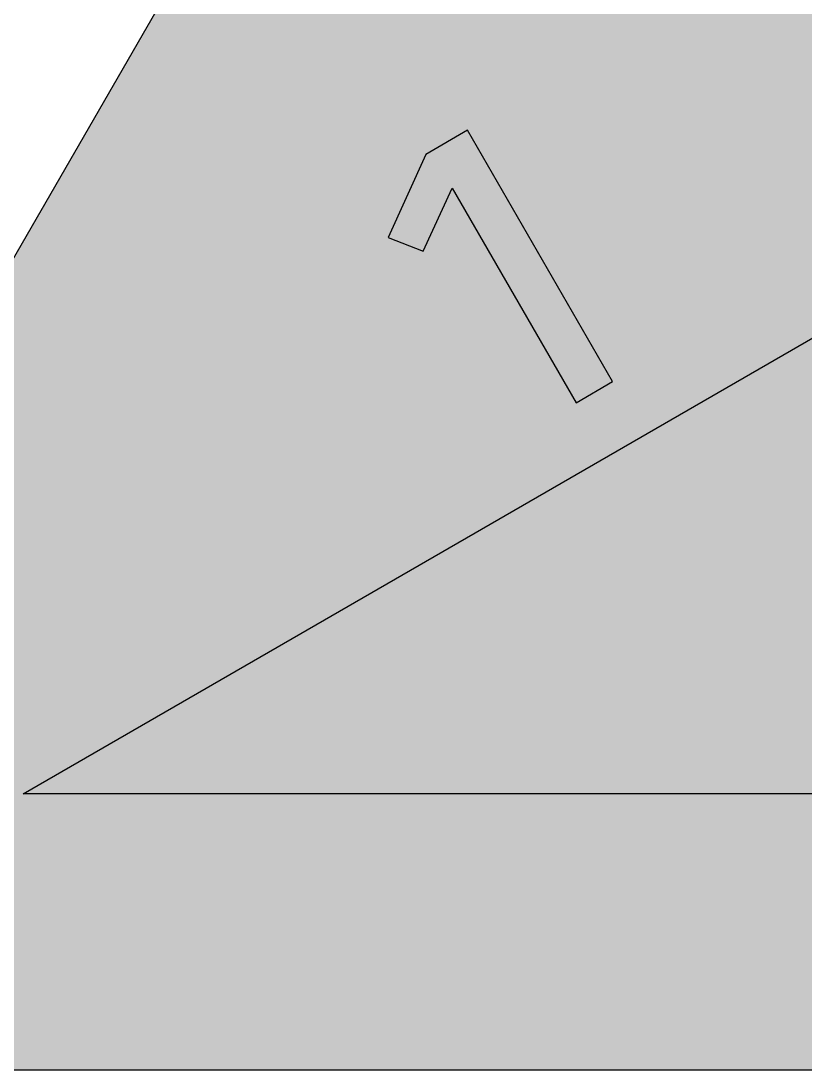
# Model space of a CAD drawing. Header units: millimetres. Extents: x 0 to 297, y 0 to 261.
# Drawn here: x 50.5 to 150.7, y 0.1 to 134 of the extents above; entities that cross this region are included whole.
import ezdxf

# ---------------------------------------------------------------- set-up
doc = ezdxf.new("R2010")
doc.units = ezdxf.units.MM

msp = doc.modelspace()

# ---------------------------------------------------------------- hatches: boundary and pattern name
for color, points in [(254, [(14.1633, 0.0526), (13.9878, 0.0533), (13.8125, 0.0559), (13.6373, 0.061), (13.462, 0.0686), (13.2893, 0.0787), (13.114, 0.0914), (12.9413, 0.1041), (12.7686, 0.1194), (12.5959, 0.1397), (12.4231, 0.16), (12.2504, 0.1803), (12.0777, 0.2057), (11.9075, 0.2337), (11.7373, 0.2616), (11.5672, 0.2921), (11.397, 0.3251), (11.2268, 0.3607), (11.0592, 0.3962), (10.8915, 0.4369), (10.7239, 0.4775), (10.5562, 0.5207), (10.3886, 0.5664), (10.2235, 0.6121), (10.0584, 0.6604), (9.8933, 0.7137), (9.7307, 0.7645), (9.5682, 0.8204), (9.4056, 0.8788), (9.2431, 0.9373), (9.083, 0.9982), (8.923, 1.0617), (8.763, 1.1252), (8.6055, 1.1938), (8.4455, 1.2624), (8.2906, 1.331), (8.1331, 1.4046), (7.9781, 1.4783), (7.8232, 1.5545), (7.6708, 1.6332), (7.5184, 1.7145), (7.366, 1.7958), (7.2161, 1.8796), (7.0663, 1.966), (6.919, 2.0549), (6.7716, 2.1438), (6.6243, 2.2352), (6.4795, 2.3266), (6.3348, 2.4232), (6.19, 2.5197), (6.0477, 2.6187), (5.908, 2.7178), (5.7683, 2.8219), (5.6286, 2.9261), (5.4915, 3.0302), (5.3543, 3.1394), (5.2197, 3.2487), (5.0851, 3.3579), (4.953, 3.4722), (4.8209, 3.5865), (4.6914, 3.7033), (4.5644, 3.8202), (4.4348, 3.9395), (4.3104, 4.0615), (4.1859, 4.1859), (4.0615, 4.3104), (3.9395, 4.4374), (3.8202, 4.5644), (3.7033, 4.6914), (3.5865, 4.8235), (3.4722, 4.953), (3.3579, 5.0876), (3.2487, 5.2197), (3.1369, 5.3543), (3.0302, 5.4915), (2.9235, 5.6286), (2.8194, 5.7683), (2.7178, 5.908), (2.6187, 6.0503), (2.5197, 6.19), (2.4232, 6.3348), (2.3266, 6.4795), (2.2352, 6.6243), (2.1438, 6.7716), (2.0523, 6.919), (1.966, 7.0663), (1.8796, 7.2161), (1.7958, 7.366), (1.7145, 7.5184), (1.6332, 7.6708), (1.5545, 7.8232), (1.4783, 7.9781), (1.4046, 8.1331), (1.331, 8.2906), (1.2598, 8.4455), (1.1913, 8.6055), (1.1252, 8.763), (1.0592, 8.923), (0.9982, 9.083), (0.9373, 9.2431), (0.8763, 9.4056), (0.8204, 9.5682), (0.7645, 9.7307), (0.7112, 9.8933), (0.6604, 10.0584), (0.6121, 10.2235), (0.5639, 10.3911), (0.5207, 10.5562), (0.4775, 10.7239), (0.4343, 10.8915), (0.3962, 11.0592), (0.3607, 11.2268), (0.3251, 11.397), (0.2921, 11.5672), (0.2616, 11.7373), (0.2311, 11.9075), (0.2057, 12.0802), (0.1803, 12.2504), (0.1575, 12.4231), (0.1372, 12.5959), (0.1194, 12.7686), (0.1041, 12.9413), (0.0889, 13.114), (0.0787, 13.2893), (0.0686, 13.462), (0.061, 13.6373), (0.0559, 13.8125), (0.0508, 13.9878), (0.0508, 14.163), (0.0508, 14.2773), (0.0533, 14.3942), (0.0559, 14.511), (0.0584, 14.6253), (0.0635, 14.7422), (0.0686, 14.859), (0.0737, 14.9733), (0.0813, 15.0901), (0.0889, 15.2044), (0.0991, 15.3187), (0.1092, 15.4356), (0.1194, 15.5499), (0.1321, 15.6642), (0.1448, 15.7785), (0.1575, 15.8953), (0.1727, 16.0096), (0.188, 16.1239), (0.2032, 16.2382), (0.221, 16.35), (0.2413, 16.4643), (0.2591, 16.5786), (0.2794, 16.6929), (0.2997, 16.8046), (0.3226, 16.9189), (0.3454, 17.0307), (0.3708, 17.145), (0.3937, 17.2568), (0.4191, 17.3685), (0.447, 17.4803), (0.475, 17.592), (0.5029, 17.7038), (0.5334, 17.8156), (0.5613, 17.9273), (0.5944, 18.0365), (0.6248, 18.1483), (0.6579, 18.2575), (0.6934, 18.3693), (0.7264, 18.4785), (0.762, 18.5877), (0.8001, 18.6969), (0.8382, 18.8062), (0.8763, 18.9128), (0.9144, 19.0221), (0.955, 19.1313), (0.9957, 19.238), (1.0389, 19.3446), (1.0795, 19.4539), (1.1252, 19.5605), (1.1684, 19.6647), (1.2141, 19.7714), (1.2598, 19.878), (1.3081, 19.9822), (1.3564, 20.0889), (1.4046, 20.193), (1.4554, 20.2971), (1.5062, 20.4013), (1.557, 20.5054), (1.6104, 20.607), (1.6637, 20.7112), (1.717, 20.8128), (1.7729, 20.9144), (1.8263, 21.016), (1.8847, 21.1176), (1.9406, 21.2192), (136.2523, 253.8501), (136.3091, 253.9492), (136.3675, 254.0483), (136.4285, 254.1473), (136.4894, 254.2464), (136.5504, 254.3454), (136.6139, 254.442), (136.6774, 254.5385), (136.7409, 254.635), (136.8044, 254.7315), (136.8704, 254.8255), (136.9365, 254.922), (137.0025, 255.016), (137.0711, 255.11), (137.1397, 255.2014), (137.2083, 255.2954), (137.2794, 255.3868), (137.3505, 255.4783), (137.4216, 255.5672), (137.4927, 255.6586), (137.5664, 255.7475), (137.6401, 255.8364), (137.7137, 255.9253), (137.7874, 256.0117), (137.8636, 256.098), (137.9398, 256.1844), (138.016, 256.2708), (138.0947, 256.3546), (138.1735, 256.4409), (138.2522, 256.5222), (138.3309, 256.606), (138.4122, 256.6899), (138.4935, 256.7711), (138.5748, 256.8524), (138.6586, 256.9312), (138.7399, 257.0124), (138.8237, 257.0912), (138.9075, 257.1699), (138.9939, 257.2461), (139.0802, 257.3249), (139.1641, 257.4011), (139.253, 257.4747), (139.3393, 257.5509), (139.4282, 257.6246), (139.5171, 257.6982), (139.606, 257.7719), (139.6949, 257.843), (139.7864, 257.9141), (139.8778, 257.9853), (139.9692, 258.0564), (140.0607, 258.125), (140.1547, 258.1935), (140.2486, 258.2596), (140.3426, 258.3282), (140.4366, 258.3942), (140.5331, 258.4602), (140.6296, 258.5237), (140.7262, 258.5872), (140.8227, 258.6507), (140.9192, 258.7142), (141.0183, 258.7752), (141.1173, 258.8362), (141.2164, 258.8946), (141.3154, 258.9555), (141.4145, 259.014), (141.5161, 259.0698), (141.6177, 259.1283), (141.7193, 259.1841), (141.8209, 259.2375), (141.9225, 259.2934), (142.0266, 259.3467), (142.1308, 259.3975), (142.2324, 259.4508), (142.3365, 259.5016), (142.4407, 259.5499), (142.5473, 259.6007), (142.6515, 259.6464), (142.7556, 259.6947), (142.8623, 259.7404), (142.969, 259.7861), (143.0757, 259.8318), (143.1823, 259.875), (143.289, 259.9182), (143.3957, 259.9588), (143.5049, 259.9995), (143.6116, 260.0401), (143.7208, 260.0808), (143.83, 260.1189), (143.9393, 260.1544), (144.0485, 260.1925), (144.1577, 260.2281), (144.2669, 260.2636), (144.3761, 260.2967), (144.4879, 260.3297), (144.5971, 260.3627), (144.7089, 260.3932), (144.8206, 260.4237), (144.9299, 260.4516), (145.0416, 260.4821), (145.1534, 260.5075), (145.2651, 260.5354), (145.3794, 260.5608), (145.4912, 260.5862), (145.603, 260.6091), (145.7173, 260.6319), (145.829, 260.6548), (145.9433, 260.6751), (146.0551, 260.6954), (146.1694, 260.7158), (146.2837, 260.7335), (146.398, 260.7513), (146.5123, 260.7666), (146.6266, 260.7818), (146.7409, 260.797), (146.8552, 260.8123), (146.9695, 260.825), (147.0838, 260.8351), (147.2006, 260.8478), (147.3149, 260.858), (147.4292, 260.8656), (147.5461, 260.8732), (147.6604, 260.8809), (147.7772, 260.8859), (147.8915, 260.8936), (148.0083, 260.8961), (148.1226, 260.9012), (148.2395, 260.9037), (148.3563, 260.9037), (148.4706, 260.9037), (148.5875, 260.9037), (148.7043, 260.9037), (148.8186, 260.9012), (148.9354, 260.8961), (149.0523, 260.8936), (149.1666, 260.8859), (149.2834, 260.8809), (149.3977, 260.8732), (149.512, 260.8656), (149.6289, 260.858), (149.7432, 260.8478), (149.8575, 260.8351), (149.9743, 260.825), (150.0886, 260.8123), (150.2029, 260.797), (150.3172, 260.7818), (150.4315, 260.7666), (150.5458, 260.7513), (150.6601, 260.7335), (150.7744, 260.7158), (150.8862, 260.6954), (151.0005, 260.6751), (151.1148, 260.6548), (151.2265, 260.6319), (151.3408, 260.6091), (151.4526, 260.5862), (151.5643, 260.5608), (151.6761, 260.5354), (151.7879, 260.5075), (151.8996, 260.4821), (152.0114, 260.4516), (152.1231, 260.4237), (152.2349, 260.3932), (152.3467, 260.3627), (152.4559, 260.3297), (152.5676, 260.2967), (152.6769, 260.2636), (152.7861, 260.2281), (152.8953, 260.1925), (153.0045, 260.1544), (153.1137, 260.1189), (153.223, 260.0808), (153.3296, 260.0401), (153.4389, 259.9995), (153.5455, 259.9588), (153.6548, 259.9182), (153.7614, 259.875), (153.8681, 259.8318), (153.9748, 259.7861), (154.0789, 259.7404), (154.1856, 259.6947), (154.2923, 259.6464), (154.3964, 259.6007), (154.5006, 259.5499), (154.6047, 259.5016), (154.7089, 259.4508), (154.813, 259.3975), (154.9171, 259.3467), (155.0187, 259.2934), (155.1203, 259.2375), (155.2245, 259.1841), (155.3261, 259.1283), (155.4251, 259.0698), (155.5267, 259.014), (155.6283, 258.9555), (155.7274, 258.8946), (155.8265, 258.8362), (155.9255, 258.7752), (156.022, 258.7142), (156.1211, 258.6507), (156.2176, 258.5872), (156.3141, 258.5237), (156.4107, 258.4602), (156.5046, 258.3942), (156.6012, 258.3282), (156.6951, 258.2596), (156.7866, 258.1935), (156.8806, 258.125), (156.972, 258.0564), (157.066, 257.9853), (157.1574, 257.9141), (157.2463, 257.843), (157.3378, 257.7719), (157.4267, 257.6982), (157.5156, 257.6246), (157.6019, 257.5509), (157.6908, 257.4747), (157.7772, 257.4011), (157.8635, 257.3249), (157.9499, 257.2461), (158.0337, 257.1699), (158.1201, 257.0912), (158.2039, 257.0124), (158.2852, 256.9312), (158.369, 256.8524), (158.4503, 256.7711), (158.5316, 256.6899), (158.6103, 256.606), (158.6916, 256.5222), (158.7703, 256.4409), (158.8491, 256.3546), (158.9253, 256.2708), (159.004, 256.1844), (159.0802, 256.098), (159.1539, 256.0117), (159.2301, 255.9253), (159.3037, 255.8364), (159.3774, 255.7475), (159.451, 255.6586), (159.5222, 255.5672), (159.5933, 255.4783), (159.6644, 255.3868), (159.7355, 255.2954), (159.8041, 255.2014), (159.8727, 255.11), (159.9387, 255.016), (160.0073, 254.922), (160.0733, 254.8255), (160.1368, 254.7315), (160.2029, 254.635), (160.2664, 254.5385), (160.3299, 254.442), (160.3908, 254.3454), (160.4543, 254.2464), (160.5153, 254.1473), (160.5737, 254.0483), (160.6347, 253.9492), (160.6906, 253.8476), (295.0023, 21.2192), (295.0591, 21.1176), (295.115, 21.016), (295.1709, 20.9144), (295.2267, 20.8128), (295.2801, 20.7112), (295.3334, 20.607), (295.3868, 20.5054), (295.4376, 20.4013), (295.4884, 20.2971), (295.5392, 20.193), (295.5874, 20.0889), (295.6357, 19.9822), (295.6814, 19.878), (295.7297, 19.7714), (295.7754, 19.6647), (295.8186, 19.5605), (295.8617, 19.4539), (295.9049, 19.3446), (295.9481, 19.238), (295.9887, 19.1313), (296.0294, 19.0221), (296.0675, 18.9128), (296.1056, 18.8062), (296.1437, 18.6969), (296.1792, 18.5877), (296.2148, 18.4785), (296.2504, 18.3693), (296.2834, 18.2575), (296.3164, 18.1483), (296.3494, 18.0365), (296.3799, 17.9273), (296.4104, 17.8156), (296.4409, 17.7038), (296.4688, 17.592), (296.4967, 17.4803), (296.5221, 17.3685), (296.5475, 17.2568), (296.5729, 17.145), (296.5958, 17.0307), (296.6212, 16.9189), (296.6415, 16.8046), (296.6644, 16.6929), (296.6822, 16.5786), (296.7025, 16.4643), (296.7203, 16.35), (296.738, 16.2382), (296.7558, 16.1239), (296.7711, 16.0096), (296.7838, 15.8953), (296.799, 15.7785), (296.8117, 15.6642), (296.8244, 15.5499), (296.8346, 15.4356), (296.8447, 15.3187), (296.8523, 15.2044), (296.86, 15.0901), (296.8676, 14.9733), (296.8752, 14.859), (296.8803, 14.7422), (296.8828, 14.6253), (296.8879, 14.511), (296.8904, 14.3942), (296.8904, 14.2773), (296.8904, 14.163), (296.8904, 13.9878), (296.8879, 13.8125), (296.8828, 13.6373), (296.8752, 13.462), (296.865, 13.2893), (296.8523, 13.114), (296.8396, 12.9413), (296.8219, 12.7686), (296.8041, 12.5959), (296.7838, 12.4231), (296.7609, 12.2504), (296.738, 12.0802), (296.7101, 11.9075), (296.6822, 11.7373), (296.6517, 11.5672), (296.6187, 11.397), (296.5831, 11.2268), (296.545, 11.0592), (296.5069, 10.8915), (296.4663, 10.7239), (296.4231, 10.5562), (296.3774, 10.3911), (296.3316, 10.2235), (296.2808, 10.0584), (296.23, 9.8933), (296.1767, 9.7307), (296.1234, 9.5682), (296.0649, 9.4056), (296.0065, 9.2431), (295.9456, 9.083), (295.8821, 8.923), (295.8186, 8.763), (295.75, 8.6055), (295.6814, 8.4455), (295.6103, 8.2906), (295.5392, 8.1331), (295.463, 7.9781), (295.3868, 7.8232), (295.3106, 7.6708), (295.2293, 7.5184), (295.148, 7.366), (295.0642, 7.2161), (294.9778, 7.0663), (294.8889, 6.919), (294.8, 6.7716), (294.7086, 6.6243), (294.6146, 6.4795), (294.5206, 6.3348), (294.4241, 6.19), (294.325, 6.0503), (294.226, 5.908), (294.1218, 5.7683), (294.0177, 5.6286), (293.9136, 5.4915), (293.8043, 5.3543), (293.6951, 5.2197), (293.5859, 5.0876), (293.4716, 4.953), (293.3573, 4.8235), (293.2405, 4.6914), (293.1236, 4.5644), (293.0042, 4.4374), (292.8823, 4.3104), (292.7579, 4.1859), (292.6334, 4.0615), (292.5089, 3.9395), (292.3794, 3.8202), (292.2524, 3.7033), (292.1203, 3.5865), (291.9908, 3.4722), (291.8562, 3.3579), (291.7241, 3.2487), (291.5895, 3.1394), (291.4523, 3.0302), (291.3151, 2.9261), (291.1754, 2.8219), (291.0357, 2.7178), (290.8935, 2.6187), (290.7513, 2.5197), (290.609, 2.4232), (290.4642, 2.3266), (290.3195, 2.2352), (290.1721, 2.1438), (290.0248, 2.0549), (289.8775, 1.966), (289.7276, 1.8796), (289.5778, 1.7958), (289.4254, 1.7145), (289.273, 1.6332), (289.118, 1.5545), (288.9656, 1.4783), (288.8107, 1.4046), (288.6532, 1.331), (288.4957, 1.2624), (288.3383, 1.1938), (288.1808, 1.1252), (288.0208, 1.0617), (287.8607, 0.9982), (287.7007, 0.9373), (287.5382, 0.8788), (287.3756, 0.8204), (287.213, 0.7645), (287.0479, 0.7137), (286.8854, 0.6604), (286.7203, 0.6121), (286.5526, 0.5664), (286.3875, 0.5207), (286.2199, 0.4775), (286.0523, 0.4369), (285.8846, 0.3962), (285.7144, 0.3607), (285.5468, 0.3251), (285.3766, 0.2921), (285.2064, 0.2616), (285.0363, 0.2337), (284.8635, 0.2057), (284.6934, 0.1803), (284.5206, 0.16), (284.3479, 0.1397), (284.1752, 0.1194), (284.0025, 0.1041), (283.8272, 0.0914), (283.6545, 0.0787), (283.4792, 0.0686), (283.3065, 0.061), (283.1313, 0.0559), (282.956, 0.0533), (282.7807, 0.0508)]), (59, [(50.8261, 35.3304), (197.2966, 119.8965), (246.1204, 35.3304)]), (59, [(121.4205, 85.2537), (126.0948, 87.9521), (107.5739, 120.0302), (102.2586, 116.961), (97.4425, 106.36), (101.8868, 104.5877), (105.5991, 112.6575)])]:
    msp.add_hatch(color=color).paths.add_polyline_path(points)
h = msp.add_hatch(color=22)
h.paths.add_polyline_path([(14.1633, 5.3442), (13.9344, 5.3467), (13.7084, 5.3543), (13.4849, 5.3696), (13.2613, 5.3873), (13.0378, 5.4127), (12.8194, 5.4458), (12.6009, 5.4813), (12.385, 5.522), (12.1717, 5.5677), (11.9583, 5.621), (11.7475, 5.6769), (11.5392, 5.7404), (11.3335, 5.8064), (11.1303, 5.8776), (10.9296, 5.9538), (10.729, 6.035), (10.5334, 6.1214), (10.3378, 6.2128), (10.1473, 6.3068), (9.9593, 6.4084), (9.7714, 6.5126), (9.5885, 6.6192), (9.4082, 6.7335), (9.2304, 6.8504), (9.0576, 6.9698), (8.8849, 7.0942), (8.7173, 7.2238), (8.5522, 7.3584), (8.3896, 7.493), (8.2321, 7.6352), (8.0772, 7.7775), (7.9273, 7.9273), (7.7775, 8.0772), (7.6352, 8.2321), (7.493, 8.3922), (7.3558, 8.5522), (7.2238, 8.7173), (7.0942, 8.8849), (6.9698, 9.0576), (6.8504, 9.2329), (6.7335, 9.4082), (6.6192, 9.5885), (6.5126, 9.7739), (6.4084, 9.9593), (6.3068, 10.1473), (6.2128, 10.3403), (6.1214, 10.5334), (6.035, 10.729), (5.9538, 10.9296), (5.8776, 11.1303), (5.8064, 11.3335), (5.7404, 11.5392), (5.6769, 11.7475), (5.621, 11.9583), (5.5677, 12.1717), (5.522, 12.385), (5.4813, 12.6009), (5.4432, 12.8194), (5.4127, 13.0404), (5.3873, 13.2613), (5.3696, 13.4849), (5.3543, 13.7084), (5.3467, 13.9344), (5.3416, 14.163), (5.3442, 14.2342), (5.3442, 14.3078), (5.3442, 14.3789), (5.3467, 14.4526), (5.3492, 14.5237), (5.3543, 14.5974), (5.3569, 14.6685), (5.3619, 14.7422), (5.367, 14.8133), (5.3721, 14.8869), (5.3797, 14.9581), (5.3848, 15.0292), (5.3924, 15.1003), (5.4, 15.174), (5.4102, 15.2451), (5.4178, 15.3162), (5.428, 15.3873), (5.4381, 15.4584), (5.4483, 15.5296), (5.461, 15.6007), (5.4737, 15.6718), (5.4864, 15.7429), (5.4991, 15.814), (5.5118, 15.8852), (5.527, 15.9563), (5.5423, 16.0249), (5.5575, 16.096), (5.5728, 16.1671), (5.5905, 16.2357), (5.6083, 16.3068), (5.6261, 16.3754), (5.6439, 16.444), (5.6617, 16.5151), (5.682, 16.5837), (5.7023, 16.6522), (5.7226, 16.7208), (5.7429, 16.7919), (5.7658, 16.8605), (5.7887, 16.9266), (5.8115, 16.9951), (5.8344, 17.0637), (5.8572, 17.1323), (5.8826, 17.2009), (5.908, 17.2669), (5.9334, 17.3355), (5.9588, 17.4015), (5.9868, 17.4676), (6.0147, 17.5362), (6.0427, 17.6022), (6.0706, 17.6682), (6.0985, 17.7343), (6.129, 17.8003), (6.1595, 17.8664), (6.19, 17.9299), (6.2205, 17.9959), (6.2509, 18.0619), (6.284, 18.1254), (6.317, 18.1915), (6.35, 18.255), (6.383, 18.3185), (6.4186, 18.382), (6.4541, 18.4455), (6.4897, 18.509), (6.5253, 18.5725), (140.8356, 251.2042), (140.909, 251.3305), (140.9852, 251.4549), (141.064, 251.5794), (141.1453, 251.7013), (141.2265, 251.8232), (141.3129, 251.9426), (141.3967, 252.0594), (141.4856, 252.1763), (141.5745, 252.2906), (141.666, 252.4023), (141.7599, 252.5141), (141.8539, 252.6233), (141.9504, 252.73), (142.0495, 252.8367), (142.1486, 252.9408), (142.2502, 253.0424), (142.3518, 253.144), (142.4559, 253.2431), (142.5626, 253.3396), (142.6693, 253.4336), (142.7785, 253.5276), (142.8877, 253.619), (142.9995, 253.7104), (143.1112, 253.7968), (143.2255, 253.8832), (143.3424, 253.967), (143.4592, 254.0483), (143.576, 254.1295), (143.6954, 254.2083), (143.8173, 254.2845), (143.9393, 254.3581), (144.0612, 254.4318), (144.1856, 254.5004), (144.3126, 254.569), (144.4371, 254.635), (144.5666, 254.701), (144.6936, 254.762), (144.8232, 254.823), (144.9553, 254.8814), (145.0848, 254.9373), (145.2194, 254.9906), (145.3515, 255.0414), (145.4861, 255.0922), (145.6207, 255.1405), (145.7579, 255.1836), (145.8951, 255.2268), (146.0322, 255.2675), (146.1694, 255.3081), (146.3091, 255.3437), (146.4488, 255.3792), (146.591, 255.4097), (146.7307, 255.4402), (146.873, 255.4681), (147.0152, 255.491), (147.16, 255.5138), (147.3022, 255.5342), (147.447, 255.5519), (147.5918, 255.5697), (147.7391, 255.5824), (147.8839, 255.5926), (148.0312, 255.6027), (148.176, 255.6078), (148.3233, 255.6104), (148.4706, 255.6129), (148.6179, 255.6104), (148.7653, 255.6078), (148.9126, 255.6027), (149.0599, 255.5926), (149.2047, 255.5824), (149.3495, 255.5697), (149.4942, 255.5519), (149.639, 255.5342), (149.7838, 255.5138), (149.926, 255.491), (150.0683, 255.4681), (150.2105, 255.4402), (150.3528, 255.4097), (150.4925, 255.3792), (150.6347, 255.3437), (150.7719, 255.3081), (150.9116, 255.2675), (151.0487, 255.2268), (151.1859, 255.1836), (151.323, 255.1405), (151.4577, 255.0922), (151.5923, 255.0414), (151.7244, 254.9906), (151.8564, 254.9373), (151.9885, 254.8814), (152.1206, 254.823), (152.2501, 254.762), (152.3771, 254.701), (152.5041, 254.635), (152.6311, 254.569), (152.7581, 254.5004), (152.8801, 254.4318), (153.0045, 254.3581), (153.1264, 254.2845), (153.2458, 254.2083), (153.3652, 254.1295), (153.4846, 254.0483), (153.6014, 253.967), (153.7157, 253.8832), (153.83, 253.7968), (153.9443, 253.7104), (154.0561, 253.619), (154.1653, 253.5276), (154.2745, 253.4336), (154.3812, 253.3396), (154.4879, 253.2431), (154.592, 253.144), (154.6936, 253.0424), (154.7952, 252.9408), (154.8943, 252.8367), (154.9933, 252.73), (155.0899, 252.6233), (155.1838, 252.5141), (155.2778, 252.4023), (155.3693, 252.2906), (155.4582, 252.1763), (155.5471, 252.0594), (155.6334, 251.9426), (155.7172, 251.8232), (155.7985, 251.7013), (155.8798, 251.5794), (155.9585, 251.4549), (156.0347, 251.3305), (156.1109, 251.2035), (290.4201, 18.5734), (290.4541, 18.509), (290.4896, 18.4455), (290.5252, 18.382), (290.5608, 18.3185), (290.5938, 18.255), (290.6268, 18.1915), (290.6598, 18.1254), (290.6903, 18.0619), (290.7233, 17.9959), (290.7538, 17.9299), (290.7843, 17.8664), (290.8148, 17.8003), (290.8452, 17.7343), (290.8732, 17.6682), (290.9011, 17.6022), (290.9291, 17.5362), (290.957, 17.4676), (290.9824, 17.4015), (291.0103, 17.3355), (291.0357, 17.2669), (291.0611, 17.2009), (291.084, 17.1323), (291.1094, 17.0637), (291.1323, 16.9951), (291.1551, 16.9266), (291.178, 16.8605), (291.1983, 16.7919), (291.2212, 16.7208), (291.2415, 16.6522), (291.2618, 16.5837), (291.2796, 16.5151), (291.2999, 16.444), (291.3177, 16.3754), (291.3355, 16.3068), (291.3532, 16.2357), (291.3685, 16.1671), (291.3863, 16.096), (291.4015, 16.0249), (291.4167, 15.9563), (291.4294, 15.8852), (291.4447, 15.814), (291.4574, 15.7429), (291.4701, 15.6718), (291.4828, 15.6007), (291.4929, 15.5296), (291.5031, 15.4584), (291.5133, 15.3873), (291.5234, 15.3162), (291.5336, 15.2451), (291.5412, 15.174), (291.5488, 15.1003), (291.5564, 15.0292), (291.5641, 14.9581), (291.5691, 14.8869), (291.5768, 14.8133), (291.5818, 14.7422), (291.5844, 14.6685), (291.5895, 14.5974), (291.592, 14.5237), (291.5945, 14.4526), (291.5971, 14.3789), (291.5996, 14.3078), (291.5996, 14.2342), (291.5996, 14.163), (291.5971, 13.9344), (291.5895, 13.7084), (291.5742, 13.4849), (291.5539, 13.2613), (291.5285, 13.0404), (291.498, 12.8194), (291.4625, 12.6009), (291.4218, 12.385), (291.3736, 12.1717), (291.3228, 11.9583), (291.2643, 11.7475), (291.2034, 11.5392), (291.1373, 11.3335), (291.0637, 11.1303), (290.9875, 10.9296), (290.9062, 10.729), (290.8198, 10.5334), (290.7309, 10.3403), (290.6344, 10.1473), (290.5354, 9.9593), (290.4312, 9.7739), (290.322, 9.5885), (290.2102, 9.4082), (290.0934, 9.2329), (289.974, 9.0576), (289.847, 8.8849), (289.72, 8.7173), (289.5854, 8.5522), (289.4482, 8.3922), (289.3085, 8.2321), (289.1638, 8.0772), (289.0164, 7.9273), (288.8666, 7.7775), (288.7116, 7.6352), (288.5516, 7.493), (288.3916, 7.3584), (288.2265, 7.2238), (288.0563, 7.0942), (287.8861, 6.9698), (287.7109, 6.8504), (287.5331, 6.7335), (287.3527, 6.6192), (287.1699, 6.5126), (286.9844, 6.4084), (286.7965, 6.3068), (286.6034, 6.2128), (286.4104, 6.1214), (286.2148, 6.035), (286.0142, 5.9538), (285.8135, 5.8776), (285.6103, 5.8064), (285.4046, 5.7404), (285.1963, 5.6769), (284.9855, 5.621), (284.7721, 5.5677), (284.5587, 5.522), (284.3428, 5.4813), (284.1244, 5.4458), (283.9034, 5.4127), (283.6824, 5.3873), (283.4589, 5.3696), (283.2354, 5.3543), (283.0093, 5.3467), (282.7807, 5.3442)])
h.paths.add_polyline_path([(44.716, 31.8026), (148.4725, 211.5167), (252.2305, 31.8026)], flags=16)
h = msp.add_hatch(color=59)
edge = h.paths.add_edge_path()
edge.add_line((137.9873, 116.1426), (138.2547, 115.6767))
edge.add_line((138.2547, 115.6767), (138.5138, 115.2195))
edge.add_line((138.5138, 115.2195), (138.7653, 114.7724))
edge.add_line((138.7653, 114.7724), (139.0066, 114.3356))
edge.add_line((139.0066, 114.3356), (139.2428, 113.9063))
edge.add_line((139.2428, 113.9063), (139.4689, 113.4847))
edge.add_line((139.4689, 113.4847), (139.6898, 113.0757))
edge.add_line((139.6898, 113.0757), (139.9007, 112.6719))
edge.add_line((139.9007, 112.6719), (140.1039, 112.2782))
edge.add_line((140.1039, 112.2782), (140.2994, 111.8921))
edge.add_line((140.2994, 111.8921), (140.4874, 111.5162))
edge.add_line((140.4874, 111.5162), (140.6677, 111.1479))
edge.add_line((140.6677, 111.1479), (140.8405, 110.7872))
edge.add_line((140.8405, 110.7872), (141.0056, 110.4341))
edge.add_line((141.0056, 110.4341), (141.163, 110.0887))
edge.add_line((141.163, 110.0887), (141.3129, 109.7534))
edge.add_line((141.3129, 109.7534), (141.4551, 109.4232))
edge.add_line((141.4551, 109.4232), (141.5898, 109.1032))
edge.add_line((141.5898, 109.1032), (141.7168, 108.7882))
edge.add_line((141.7168, 108.7882), (141.8361, 108.4809))
edge.add_line((141.8361, 108.4809), (141.9479, 108.1811))
edge.add_line((141.9479, 108.1811), (142.0546, 107.889))
edge.add_line((142.0546, 107.889), (142.1511, 107.602))
edge.add_line((142.1511, 107.602), (142.2425, 107.3252))
edge.add_line((142.2425, 107.3252), (142.3264, 107.0508))
edge.add_line((142.3264, 107.0508), (142.4026, 106.7867))
edge.add_line((142.4026, 106.7867), (142.4711, 106.5276))
edge.add_line((142.4711, 106.5276), (142.5321, 106.2761))
edge.add_line((142.5321, 106.2761), (142.588, 106.0298))
edge.add_line((142.588, 106.0298), (142.6362, 105.7885))
edge.add_line((142.6362, 105.7885), (142.6769, 105.5548))
edge.add_line((142.6769, 105.5548), (142.7099, 105.3262))
edge.add_line((142.7099, 105.3262), (142.7378, 105.1052))
edge.add_line((142.7378, 105.1052), (142.7582, 104.8893))
edge.add_line((142.7582, 104.8893), (142.7709, 104.6759))
edge.add_line((142.7709, 104.6759), (142.7759, 104.4727))
edge.add_line((142.7759, 104.4727), (142.7759, 104.2721))
edge.add_line((142.7759, 104.2721), (142.7709, 104.0765))
edge.add_line((142.7709, 104.0765), (142.7556, 103.886))
edge.add_line((142.7556, 103.886), (142.7353, 103.7031))
edge.add_line((142.7353, 103.7031), (142.7099, 103.5228))
edge.add_line((142.7099, 103.5228), (142.6769, 103.3475))
edge.add_line((142.6769, 103.3475), (142.6362, 103.1773))
edge.add_line((142.6362, 103.1773), (142.5905, 103.0097))
edge.add_line((142.5905, 103.0097), (142.5372, 102.8497))
edge.add_line((142.5372, 102.8497), (142.4788, 102.6922))
edge.add_line((142.4788, 102.6922), (142.4127, 102.5398))
edge.add_line((142.4127, 102.5398), (142.3416, 102.3899))
edge.add_line((142.3416, 102.3899), (142.2629, 102.2452))
edge.add_line((142.2629, 102.2452), (142.179, 102.1055))
edge.add_line((142.179, 102.1055), (142.0901, 101.9683))
edge.add_line((142.0901, 101.9683), (141.9936, 101.8337))
edge.add_line((141.9936, 101.8337), (141.8895, 101.7041))
edge.add_line((141.8895, 101.7041), (141.7828, 101.5771))
edge.add_line((141.7828, 101.5771), (141.6685, 101.4527))
edge.add_line((141.6685, 101.4527), (141.5466, 101.3333))
edge.add_line((141.5466, 101.3333), (141.4196, 101.2165))
edge.add_line((141.4196, 101.2165), (141.2875, 101.1022))
edge.add_line((141.2875, 101.1022), (141.1503, 100.9904))
edge.add_line((141.1503, 100.9904), (141.0056, 100.8812))
edge.add_line((141.0056, 100.8812), (140.8557, 100.7745))
edge.add_line((140.8557, 100.7745), (140.7008, 100.6729))
edge.add_line((140.7008, 100.6729), (140.5382, 100.5713))
edge.add_line((140.5382, 100.5713), (140.3731, 100.4722))
edge.add_line((140.3731, 100.4722), (140.2029, 100.3783))
edge.add_line((140.2029, 100.3783), (140.0327, 100.2894))
edge.add_line((140.0327, 100.2894), (139.8651, 100.2081))
edge.add_line((139.8651, 100.2081), (139.6975, 100.1344))
edge.add_line((139.6975, 100.1344), (139.5273, 100.0684))
edge.add_line((139.5273, 100.0684), (139.3596, 100.01))
edge.add_line((139.3596, 100.01), (139.192, 99.9566))
edge.add_line((139.192, 99.9566), (139.0244, 99.9109))
edge.add_line((139.0244, 99.9109), (138.8567, 99.8753))
edge.add_line((138.8567, 99.8753), (138.6865, 99.8423))
edge.add_line((138.6865, 99.8423), (138.5189, 99.8195))
edge.add_line((138.5189, 99.8195), (138.3513, 99.8042))
edge.add_line((138.3513, 99.8042), (138.1811, 99.7966))
edge.add_line((138.1811, 99.7966), (138.0134, 99.7966))
edge.add_line((138.0134, 99.7966), (137.8433, 99.8017))
edge.add_line((137.8433, 99.8017), (137.6731, 99.8169))
edge.add_line((137.6731, 99.8169), (137.5029, 99.8372))
edge.add_line((137.5029, 99.8372), (137.3327, 99.8677))
edge.add_line((137.3327, 99.8677), (137.1625, 99.9058))
edge.add_line((137.1625, 99.9058), (136.9898, 99.949))
edge.add_line((136.9898, 99.949), (136.8171, 100.0023))
edge.add_line((136.8171, 100.0023), (136.6444, 100.0633))
edge.add_line((136.6444, 100.0633), (136.4717, 100.1319))
edge.add_line((136.4717, 100.1319), (136.2964, 100.2106))
edge.add_line((136.2964, 100.2106), (136.1211, 100.2944))
edge.add_line((136.1211, 100.2944), (135.9433, 100.3859))
edge.add_line((135.9433, 100.3859), (135.7655, 100.4875))
edge.add_line((135.7655, 100.4875), (135.5877, 100.5967))
edge.add_line((135.5877, 100.5967), (135.4074, 100.7135))
edge.add_line((135.4074, 100.7135), (135.2271, 100.8405))
edge.add_line((135.2271, 100.8405), (135.0442, 100.9752))
edge.add_line((135.0442, 100.9752), (134.8613, 101.1174))
edge.add_line((134.8613, 101.1174), (134.6759, 101.2673))
edge.add_line((134.6759, 101.2673), (134.4905, 101.4273))
edge.add_line((134.4905, 101.4273), (134.3025, 101.5949))
edge.add_line((134.3025, 101.5949), (134.1145, 101.7702))
edge.add_line((134.1145, 101.7702), (133.924, 101.9556))
edge.add_line((133.924, 101.9556), (133.731, 102.1486))
edge.add_line((133.731, 102.1486), (133.538, 102.3493))
edge.add_line((133.538, 102.3493), (133.3424, 102.5601))
edge.add_line((133.3424, 102.5601), (133.1443, 102.7811))
edge.add_line((133.1443, 102.7811), (132.9461, 103.0097))
edge.add_line((132.9461, 103.0097), (132.7429, 103.2459))
edge.add_line((132.7429, 103.2459), (132.5423, 103.4923))
edge.add_line((132.5423, 103.4923), (132.3365, 103.7488))
edge.add_line((132.3365, 103.7488), (132.1283, 104.013))
edge.add_line((132.1283, 104.013), (131.92, 104.2873))
edge.add_line((131.92, 104.2873), (131.7092, 104.5693))
edge.add_line((131.7092, 104.5693), (131.4958, 104.8614))
edge.add_line((131.4958, 104.8614), (131.2799, 105.1636))
edge.add_line((131.2799, 105.1636), (131.0615, 105.4735))
edge.add_line((131.0615, 105.4735), (130.843, 105.7935))
edge.add_line((130.843, 105.7935), (130.6195, 106.1212))
edge.add_line((130.6195, 106.1212), (130.396, 106.459))
edge.add_line((130.396, 106.459), (130.1674, 106.807))
edge.add_line((130.1674, 106.807), (129.9362, 107.1651))
edge.add_line((129.9362, 107.1651), (129.7051, 107.5334))
edge.add_line((129.7051, 107.5334), (129.4689, 107.9094))
edge.add_line((129.4689, 107.9094), (129.2301, 108.2954))
edge.add_line((129.2301, 108.2954), (128.9888, 108.6917))
edge.add_line((128.9888, 108.6917), (128.745, 109.0981))
edge.add_line((128.745, 109.0981), (128.4986, 109.5121))
edge.add_line((128.4986, 109.5121), (128.2497, 109.9388))
edge.add_line((128.2497, 109.9388), (127.9957, 110.3732))
edge.add_line((127.9957, 110.3732), (127.7417, 110.8202))
edge.add_line((127.7417, 110.8202), (127.4928, 111.2571))
edge.add_line((127.4928, 111.2571), (127.2515, 111.6863))
edge.add_line((127.2515, 111.6863), (127.0178, 112.108))
edge.add_line((127.0178, 112.108), (126.7917, 112.522))
edge.add_line((126.7917, 112.522), (126.5733, 112.9284))
edge.add_line((126.5733, 112.9284), (126.3625, 113.3272))
edge.add_line((126.3625, 113.3272), (126.1593, 113.7183))
edge.add_line((126.1593, 113.7183), (125.9611, 114.1019))
edge.add_line((125.9611, 114.1019), (125.7732, 114.4778))
edge.add_line((125.7732, 114.4778), (125.5903, 114.8486))
edge.add_line((125.5903, 114.8486), (125.415, 115.2093))
edge.add_line((125.415, 115.2093), (125.2474, 115.5649))
edge.add_line((125.2474, 115.5649), (125.0874, 115.9154))
edge.add_line((125.0874, 115.9154), (124.9324, 116.2558))
edge.add_line((124.9324, 116.2558), (124.7851, 116.5911))
edge.add_line((124.7851, 116.5911), (124.6454, 116.9187))
edge.add_line((124.6454, 116.9187), (124.5133, 117.2388))
edge.add_line((124.5133, 117.2388), (124.3889, 117.5537))
edge.add_line((124.3889, 117.5537), (124.2695, 117.8636))
edge.add_line((124.2695, 117.8636), (124.1577, 118.1659))
edge.add_line((124.1577, 118.1659), (124.0536, 118.4605))
edge.add_line((124.0536, 118.4605), (123.9545, 118.7501))
edge.add_line((123.9545, 118.7501), (123.8631, 119.032))
edge.add_line((123.8631, 119.032), (123.7793, 119.3089))
edge.add_line((123.7793, 119.3089), (123.7005, 119.5807))
edge.add_line((123.7005, 119.5807), (123.632, 119.8448))
edge.add_line((123.632, 119.8448), (123.5685, 120.1039))
edge.add_line((123.5685, 120.1039), (123.51, 120.3579))
edge.add_line((123.51, 120.3579), (123.4592, 120.6043))
edge.add_line((123.4592, 120.6043), (123.4161, 120.8456))
edge.add_line((123.4161, 120.8456), (123.378, 121.0818))
edge.add_line((123.378, 121.0818), (123.3475, 121.3129))
edge.add_line((123.3475, 121.3129), (123.3246, 121.5365))
edge.add_line((123.3246, 121.5365), (123.3068, 121.7574))
edge.add_line((123.3068, 121.7574), (123.2967, 121.9708))
edge.add_line((123.2967, 121.9708), (123.2916, 122.1816))
edge.add_line((123.2916, 122.1816), (123.2941, 122.3848))
edge.add_line((123.2941, 122.3848), (123.3043, 122.5829))
edge.add_line((123.3043, 122.5829), (123.3195, 122.7785))
edge.add_line((123.3195, 122.7785), (123.3399, 122.9665))
edge.add_line((123.3399, 122.9665), (123.3678, 123.1519))
edge.add_line((123.3678, 123.1519), (123.4034, 123.3297))
edge.add_line((123.4034, 123.3297), (123.444, 123.505))
edge.add_line((123.444, 123.505), (123.4923, 123.6751))
edge.add_line((123.4923, 123.6751), (123.5456, 123.8402))
edge.add_line((123.5456, 123.8402), (123.604, 124.0028))
edge.add_line((123.604, 124.0028), (123.6701, 124.1603))
edge.add_line((123.6701, 124.1603), (123.7437, 124.3127))
edge.add_line((123.7437, 124.3127), (123.8225, 124.46))
edge.add_line((123.8225, 124.46), (123.9063, 124.6048))
edge.add_line((123.9063, 124.6048), (123.9977, 124.7445))
edge.add_line((123.9977, 124.7445), (124.0942, 124.8791))
edge.add_line((124.0942, 124.8791), (124.1958, 125.0137))
edge.add_line((124.1958, 125.0137), (124.3051, 125.1407))
edge.add_line((124.3051, 125.1407), (124.4219, 125.2652))
edge.add_line((124.4219, 125.2652), (124.5413, 125.3871))
edge.add_line((124.5413, 125.3871), (124.6683, 125.5039))
edge.add_line((124.6683, 125.5039), (124.8029, 125.6157))
edge.add_line((124.8029, 125.6157), (124.9401, 125.7275))
edge.add_line((124.9401, 125.7275), (125.0848, 125.8341))
edge.add_line((125.0848, 125.8341), (125.2372, 125.9383))
edge.add_line((125.2372, 125.9383), (125.3922, 126.0373))
edge.add_line((125.3922, 126.0373), (125.5547, 126.1339))
edge.add_line((125.5547, 126.1339), (125.7198, 126.2278))
edge.add_line((125.7198, 126.2278), (125.8849, 126.3142))
edge.add_line((125.8849, 126.3142), (126.05, 126.3955))
edge.add_line((126.05, 126.3955), (126.2126, 126.4691))
edge.add_line((126.2126, 126.4691), (126.3777, 126.5377))
edge.add_line((126.3777, 126.5377), (126.5403, 126.5987))
edge.add_line((126.5403, 126.5987), (126.7028, 126.652))
edge.add_line((126.7028, 126.652), (126.8654, 126.7028))
edge.add_line((126.8654, 126.7028), (127.0279, 126.7435))
edge.add_line((127.0279, 126.7435), (127.1905, 126.779))
edge.add_line((127.1905, 126.779), (127.3531, 126.807))
edge.add_line((127.3531, 126.807), (127.5182, 126.8298))
edge.add_line((127.5182, 126.8298), (127.6807, 126.8425))
edge.add_line((127.6807, 126.8425), (127.8433, 126.8501))
edge.add_line((127.8433, 126.8501), (128.0084, 126.8501))
edge.add_line((128.0084, 126.8501), (128.1709, 126.8451))
edge.add_line((128.1709, 126.8451), (128.336, 126.8298))
edge.add_line((128.336, 126.8298), (128.5037, 126.807))
edge.add_line((128.5037, 126.807), (128.6688, 126.779))
edge.add_line((128.6688, 126.779), (128.8364, 126.7409))
edge.add_line((128.8364, 126.7409), (129.0041, 126.6952))
edge.add_line((129.0041, 126.6952), (129.1717, 126.6444))
edge.add_line((129.1717, 126.6444), (129.3419, 126.5834))
edge.add_line((129.3419, 126.5834), (129.5121, 126.5149))
edge.add_line((129.5121, 126.5149), (129.6822, 126.4387))
edge.add_line((129.6822, 126.4387), (129.8575, 126.3523))
edge.add_line((129.8575, 126.3523), (130.0302, 126.2583))
edge.add_line((130.0302, 126.2583), (130.2055, 126.1567))
edge.add_line((130.2055, 126.1567), (130.3833, 126.0475))
edge.add_line((130.3833, 126.0475), (130.5611, 125.9281))
edge.add_line((130.5611, 125.9281), (130.7389, 125.8011))
edge.add_line((130.7389, 125.8011), (130.9218, 125.6665))
edge.add_line((130.9218, 125.6665), (131.1046, 125.5217))
edge.add_line((131.1046, 125.5217), (131.2901, 125.3668))
edge.add_line((131.2901, 125.3668), (131.4755, 125.2042))
edge.add_line((131.4755, 125.2042), (131.6634, 125.0315))
edge.add_line((131.6634, 125.0315), (131.8539, 124.8512))
edge.add_line((131.8539, 124.8512), (132.047, 124.6607))
edge.add_line((132.047, 124.6607), (132.24, 124.46))
edge.add_line((132.24, 124.46), (132.4381, 124.2517))
edge.add_line((132.4381, 124.2517), (132.6363, 124.0307))
edge.add_line((132.6363, 124.0307), (132.8369, 123.8021))
edge.add_line((132.8369, 123.8021), (133.0401, 123.5659))
edge.add_line((133.0401, 123.5659), (133.2459, 123.317))
edge.add_line((133.2459, 123.317), (133.4541, 123.0579))
edge.add_line((133.4541, 123.0579), (133.665, 122.7912))
edge.add_line((133.665, 122.7912), (133.8783, 122.5118))
edge.add_line((133.8783, 122.5118), (134.0942, 122.2223))
edge.add_line((134.0942, 122.2223), (134.3152, 121.9251))
edge.add_line((134.3152, 121.9251), (134.5362, 121.6152))
edge.add_line((134.5362, 121.6152), (134.7622, 121.2952))
edge.add_line((134.7622, 121.2952), (134.9883, 120.965))
edge.add_line((134.9883, 120.965), (135.2194, 120.6246))
edge.add_line((135.2194, 120.6246), (135.4557, 120.2715))
edge.add_line((135.4557, 120.2715), (135.6919, 119.9083))
edge.add_line((135.6919, 119.9083), (135.9332, 119.5349))
edge.add_line((135.9332, 119.5349), (136.177, 119.1514))
edge.add_line((136.177, 119.1514), (136.4234, 118.7552))
edge.add_line((136.4234, 118.7552), (136.6749, 118.3488))
edge.add_line((136.6749, 118.3488), (136.9314, 117.9297))
edge.add_line((136.9314, 117.9297), (137.1879, 117.5004))
edge.add_line((137.1879, 117.5004), (137.4496, 117.0584))
edge.add_line((137.4496, 117.0584), (137.7163, 116.6063))
edge.add_line((137.7163, 116.6063), (137.9855, 116.1415))
edge = h.paths.add_edge_path(flags=16)
edge.add_line((142.7992, 118.9207), (142.4965, 119.4384))
edge.add_line((142.4965, 119.4384), (142.1943, 119.9464))
edge.add_line((142.1943, 119.9464), (141.8946, 120.4417))
edge.add_line((141.8946, 120.4417), (141.5923, 120.9294))
edge.add_line((141.5923, 120.9294), (141.2951, 121.4044))
edge.add_line((141.2951, 121.4044), (140.9954, 121.8667))
edge.add_line((140.9954, 121.8667), (140.6982, 122.3213))
edge.add_line((140.6982, 122.3213), (140.401, 122.7633))
edge.add_line((140.401, 122.7633), (140.1039, 123.1951))
edge.add_line((140.1039, 123.1951), (139.8067, 123.6142))
edge.add_line((139.8067, 123.6142), (139.5095, 124.0231))
edge.add_line((139.5095, 124.0231), (139.2149, 124.4219))
edge.add_line((139.2149, 124.4219), (138.9202, 124.8105))
edge.add_line((138.9202, 124.8105), (138.6256, 125.1864))
edge.add_line((138.6256, 125.1864), (138.3309, 125.5522))
edge.add_line((138.3309, 125.5522), (138.0363, 125.9053))
edge.add_line((138.0363, 125.9053), (137.7417, 126.2482))
edge.add_line((137.7417, 126.2482), (137.447, 126.5809))
edge.add_line((137.447, 126.5809), (137.1524, 126.9035))
edge.add_line((137.1524, 126.9035), (136.8603, 127.2134))
edge.add_line((136.8603, 127.2134), (136.5656, 127.5131))
edge.add_line((136.5656, 127.5131), (136.271, 127.8001))
edge.add_line((136.271, 127.8001), (135.9789, 128.077))
edge.add_line((135.9789, 128.077), (135.6843, 128.3437))
edge.add_line((135.6843, 128.3437), (135.3896, 128.5977))
edge.add_line((135.3896, 128.5977), (135.095, 128.8415))
edge.add_line((135.095, 128.8415), (134.8029, 129.0752))
edge.add_line((134.8029, 129.0752), (134.5082, 129.2962))
edge.add_line((134.5082, 129.2962), (134.2136, 129.507))
edge.add_line((134.2136, 129.507), (133.919, 129.7051))
edge.add_line((133.919, 129.7051), (133.6218, 129.8931))
edge.add_line((133.6218, 129.8931), (133.3271, 130.0709))
edge.add_line((133.3271, 130.0709), (133.03, 130.236))
edge.add_line((133.03, 130.236), (132.7353, 130.3909))
edge.add_line((132.7353, 130.3909), (132.4381, 130.5357))
edge.add_line((132.4381, 130.5357), (132.1384, 130.6678))
edge.add_line((132.1384, 130.6678), (131.8412, 130.7871))
edge.add_line((131.8412, 130.7871), (131.5415, 130.8989))
edge.add_line((131.5415, 130.8989), (131.2443, 130.998))
edge.add_line((131.2443, 130.998), (130.9421, 131.0843))
edge.add_line((130.9421, 131.0843), (130.6424, 131.1605))
edge.add_line((130.6424, 131.1605), (130.3401, 131.2266))
edge.add_line((130.3401, 131.2266), (130.0378, 131.2799))
edge.add_line((130.0378, 131.2799), (129.7356, 131.3231))
edge.add_line((129.7356, 131.3231), (129.4308, 131.3536))
edge.add_line((129.4308, 131.3536), (129.126, 131.3739))
edge.add_line((129.126, 131.3739), (128.8212, 131.3815))
edge.add_line((128.8212, 131.3815), (128.5138, 131.379))
edge.add_line((128.5138, 131.379), (128.2065, 131.3663))
edge.add_line((128.2065, 131.3663), (127.8966, 131.3409))
edge.add_line((127.8966, 131.3409), (127.5867, 131.3053))
edge.add_line((127.5867, 131.3053), (127.2769, 131.257))
edge.add_line((127.2769, 131.257), (126.9644, 131.1986))
edge.add_line((126.9644, 131.1986), (126.6495, 131.1275))
edge.add_line((126.6495, 131.1275), (126.3345, 131.0462))
edge.add_line((126.3345, 131.0462), (126.0196, 130.9548))
edge.add_line((126.0196, 130.9548), (125.7021, 130.8481))
edge.add_line((125.7021, 130.8481), (125.382, 130.7338))
edge.add_line((125.382, 130.7338), (125.062, 130.6068))
edge.add_line((125.062, 130.6068), (124.7419, 130.4671))
edge.add_line((124.7419, 130.4671), (124.4168, 130.3172))
edge.add_line((124.4168, 130.3172), (124.0942, 130.1572))
edge.add_line((124.0942, 130.1572), (123.7666, 129.9845))
edge.add_line((123.7666, 129.9845), (123.4389, 129.8016))
edge.add_line((123.4389, 129.8016), (123.1163, 129.6086))
edge.add_line((123.1163, 129.6086), (122.8039, 129.413))
edge.add_line((122.8039, 129.413), (122.5017, 129.2123))
edge.add_line((122.5017, 129.2123), (122.2096, 129.0066))
edge.add_line((122.2096, 129.0066), (121.9302, 128.7983))
edge.add_line((121.9302, 128.7983), (121.6584, 128.585))
edge.add_line((121.6584, 128.585), (121.3993, 128.3665))
edge.add_line((121.3993, 128.3665), (121.1504, 128.143))
edge.add_line((121.1504, 128.143), (120.9116, 127.9169))
edge.add_line((120.9116, 127.9169), (120.683, 127.6833))
edge.add_line((120.683, 127.6833), (120.4671, 127.447))
edge.add_line((120.4671, 127.447), (120.2588, 127.2057))
edge.add_line((120.2588, 127.2057), (120.0607, 126.9619))
edge.add_line((120.0607, 126.9619), (119.8753, 126.7104))
edge.add_line((119.8753, 126.7104), (119.7, 126.4564))
edge.add_line((119.7, 126.4564), (119.5324, 126.1948))
edge.add_line((119.5324, 126.1948), (119.3775, 125.9307))
edge.add_line((119.3775, 125.9307), (119.2327, 125.6614))
edge.add_line((119.2327, 125.6614), (119.0981, 125.3871))
edge.add_line((119.0981, 125.3871), (118.9736, 125.1102))
edge.add_line((118.9736, 125.1102), (118.8593, 124.8258))
edge.add_line((118.8593, 124.8258), (118.7526, 124.5362))
edge.add_line((118.7526, 124.5362), (118.6586, 124.2441))
edge.add_line((118.6586, 124.2441), (118.5748, 123.9444))
edge.add_line((118.5748, 123.9444), (118.5012, 123.6421))
edge.add_line((118.5012, 123.6421), (118.4377, 123.3322))
edge.add_line((118.4377, 123.3322), (118.3818, 123.0198))
edge.add_line((118.3818, 123.0198), (118.3386, 122.6998))
edge.add_line((118.3386, 122.6998), (118.3056, 122.3772))
edge.add_line((118.3056, 122.3772), (118.2802, 122.047))
edge.add_line((118.2802, 122.047), (118.2649, 121.7117))
edge.add_line((118.2649, 121.7117), (118.2624, 121.3739))
edge.add_line((118.2624, 121.3739), (118.2675, 121.0285))
edge.add_line((118.2675, 121.0285), (118.2827, 120.6779))
edge.add_line((118.2827, 120.6779), (118.3081, 120.3249))
edge.add_line((118.3081, 120.3249), (118.3411, 119.9642))
edge.add_line((118.3411, 119.9642), (118.3869, 119.5984))
edge.add_line((118.3869, 119.5984), (118.4402, 119.2276))
edge.add_line((118.4402, 119.2276), (118.5062, 118.8491))
edge.add_line((118.5062, 118.8491), (118.5799, 118.4681))
edge.add_line((118.5799, 118.4681), (118.6637, 118.0821))
edge.add_line((118.6637, 118.0821), (118.7552, 117.6884))
edge.add_line((118.7552, 117.6884), (118.8593, 117.2896))
edge.add_line((118.8593, 117.2896), (118.9711, 116.8857))
edge.add_line((118.9711, 116.8857), (119.093, 116.4768))
edge.add_line((119.093, 116.4768), (119.2225, 116.0602))
edge.add_line((119.2225, 116.0602), (119.3648, 115.6411))
edge.add_line((119.3648, 115.6411), (119.5146, 115.2144))
edge.add_line((119.5146, 115.2144), (119.6746, 114.7826))
edge.add_line((119.6746, 114.7826), (119.8423, 114.3432))
edge.add_line((119.8423, 114.3432), (120.0226, 113.8987))
edge.add_line((120.0226, 113.8987), (120.2106, 113.4516))
edge.add_line((120.2106, 113.4516), (120.4062, 112.9944))
edge.add_line((120.4062, 112.9944), (120.6144, 112.5347))
edge.add_line((120.6144, 112.5347), (120.8303, 112.0673))
edge.add_line((120.8303, 112.0673), (121.0539, 111.5949))
edge.add_line((121.0539, 111.5949), (121.2875, 111.1148))
edge.add_line((121.2875, 111.1148), (121.5314, 110.6297))
edge.add_line((121.5314, 110.6297), (121.7854, 110.1395))
edge.add_line((121.7854, 110.1395), (122.047, 109.6442))
edge.add_line((122.047, 109.6442), (122.3162, 109.1413))
edge.add_line((122.3162, 109.1413), (122.5982, 108.6307))
edge.add_line((122.5982, 108.6307), (122.8852, 108.1176))
edge.add_line((122.8852, 108.1176), (123.1849, 107.5969))
edge.add_line((123.1849, 107.5969), (123.4872, 107.0762))
edge.add_line((123.4872, 107.0762), (123.7869, 106.5708))
edge.add_line((123.7869, 106.5708), (124.0892, 106.0729))
edge.add_line((124.0892, 106.0729), (124.3889, 105.5878))
edge.add_line((124.3889, 105.5878), (124.6861, 105.1128))
edge.add_line((124.6861, 105.1128), (124.9858, 104.6505))
edge.add_line((124.9858, 104.6505), (125.283, 104.1959))
edge.add_line((125.283, 104.1959), (125.5801, 103.7565))
edge.add_line((125.5801, 103.7565), (125.8773, 103.3247))
edge.add_line((125.8773, 103.3247), (126.172, 102.9056))
edge.add_line((126.172, 102.9056), (126.4666, 102.4966))
edge.add_line((126.4666, 102.4966), (126.7612, 102.1004))
edge.add_line((126.7612, 102.1004), (127.0559, 101.7143))
edge.add_line((127.0559, 101.7143), (127.3505, 101.3409))
edge.add_line((127.3505, 101.3409), (127.6452, 100.9752))
edge.add_line((127.6452, 100.9752), (127.9373, 100.6221))
edge.add_line((127.9373, 100.6221), (128.2319, 100.2817))
edge.add_line((128.2319, 100.2817), (128.524, 99.9515))
edge.add_line((128.524, 99.9515), (128.8186, 99.6315))
edge.add_line((128.8186, 99.6315), (129.1107, 99.3216))
edge.add_line((129.1107, 99.3216), (129.4028, 99.0244))
edge.add_line((129.4028, 99.0244), (129.6949, 98.74))
edge.add_line((129.6949, 98.74), (129.987, 98.4631))
edge.add_line((129.987, 98.4631), (130.2817, 98.1989))
edge.add_line((130.2817, 98.1989), (130.5738, 97.9475))
edge.add_line((130.5738, 97.9475), (130.8659, 97.7062))
edge.add_line((130.8659, 97.7062), (131.1605, 97.475))
edge.add_line((131.1605, 97.475), (131.4526, 97.2566))
edge.add_line((131.4526, 97.2566), (131.7473, 97.0483))
edge.add_line((131.7473, 97.0483), (132.0394, 96.8502))
edge.add_line((132.0394, 96.8502), (132.334, 96.6648))
edge.add_line((132.334, 96.6648), (132.6286, 96.4895))
edge.add_line((132.6286, 96.4895), (132.9233, 96.3244))
edge.add_line((132.9233, 96.3244), (133.2179, 96.172))
edge.add_line((133.2179, 96.172), (133.5151, 96.0323))
edge.add_line((133.5151, 96.0323), (133.8097, 95.9002))
edge.add_line((133.8097, 95.9002), (134.1069, 95.7834))
edge.add_line((134.1069, 95.7834), (134.4041, 95.6742))
edge.add_line((134.4041, 95.6742), (134.7038, 95.5777))
edge.add_line((134.7038, 95.5777), (135.001, 95.4913))
edge.add_line((135.001, 95.4913), (135.3007, 95.4176))
edge.add_line((135.3007, 95.4176), (135.603, 95.3541))
edge.add_line((135.603, 95.3541), (135.9027, 95.3033))
edge.add_line((135.9027, 95.3033), (136.205, 95.2627))
edge.add_line((136.205, 95.2627), (136.5072, 95.2322))
edge.add_line((136.5072, 95.2322), (136.812, 95.2144))
edge.add_line((136.812, 95.2144), (137.1168, 95.2068))
edge.add_line((137.1168, 95.2068), (137.4216, 95.2119))
edge.add_line((137.4216, 95.2119), (137.729, 95.2271))
edge.add_line((137.729, 95.2271), (138.0388, 95.2525))
edge.add_line((138.0388, 95.2525), (138.3462, 95.2906))
edge.add_line((138.3462, 95.2906), (138.6561, 95.3389))
edge.add_line((138.6561, 95.3389), (138.9685, 95.3999))
edge.add_line((138.9685, 95.3999), (139.2809, 95.471))
edge.add_line((139.2809, 95.471), (139.5959, 95.5548))
edge.add_line((139.5959, 95.5548), (139.9108, 95.6488))
edge.add_line((139.9108, 95.6488), (140.2283, 95.7529))
edge.add_line((140.2283, 95.7529), (140.5458, 95.8698))
edge.add_line((140.5458, 95.8698), (140.8659, 95.9968))
edge.add_line((140.8659, 95.9968), (141.1884, 96.1365))
edge.add_line((141.1884, 96.1365), (141.511, 96.2863))
edge.add_line((141.511, 96.2863), (141.8361, 96.4489))
edge.add_line((141.8361, 96.4489), (142.1613, 96.6216))
edge.add_line((142.1613, 96.6216), (142.4889, 96.807))
edge.add_line((142.4889, 96.807), (142.8115, 96.9975))
edge.add_line((142.8115, 96.9975), (143.1265, 97.1931))
edge.add_line((143.1265, 97.1931), (143.4287, 97.3938))
edge.add_line((143.4287, 97.3938), (143.7183, 97.5995))
edge.add_line((143.7183, 97.5995), (144.0002, 97.8078))
edge.add_line((144.0002, 97.8078), (144.2695, 98.0211))
edge.add_line((144.2695, 98.0211), (144.5311, 98.237))
edge.add_line((144.5311, 98.237), (144.78, 98.4606))
edge.add_line((144.78, 98.4606), (145.0188, 98.6866))
edge.add_line((145.0188, 98.6866), (145.2474, 98.9152))
edge.add_line((145.2474, 98.9152), (145.4658, 99.1514))
edge.add_line((145.4658, 99.1514), (145.6741, 99.3902))
edge.add_line((145.6741, 99.3902), (145.8722, 99.6366))
edge.add_line((145.8722, 99.6366), (146.0602, 99.8855))
edge.add_line((146.0602, 99.8855), (146.2354, 100.137))
edge.add_line((146.2354, 100.137), (146.4031, 100.396))
edge.add_line((146.4031, 100.396), (146.5605, 100.6577))
edge.add_line((146.5605, 100.6577), (146.7053, 100.9269))
edge.add_line((146.7053, 100.9269), (146.8425, 101.1987))
edge.add_line((146.8425, 101.1987), (146.9669, 101.4755))
edge.add_line((146.9669, 101.4755), (147.0838, 101.7575))
edge.add_line((147.0838, 101.7575), (147.1905, 102.0445))
edge.add_line((147.1905, 102.0445), (147.2844, 102.3366))
edge.add_line((147.2844, 102.3366), (147.3708, 102.6338))
edge.add_line((147.3708, 102.6338), (147.447, 102.9335))
edge.add_line((147.447, 102.9335), (147.5105, 103.2408))
edge.add_line((147.5105, 103.2408), (147.5664, 103.5533))
edge.add_line((147.5664, 103.5533), (147.6121, 103.8682))
edge.add_line((147.6121, 103.8682), (147.6477, 104.1908))
edge.add_line((147.6477, 104.1908), (147.6731, 104.5185))
edge.add_line((147.6731, 104.5185), (147.6883, 104.8487))
edge.add_line((147.6883, 104.8487), (147.6934, 105.1865))
edge.add_line((147.6934, 105.1865), (147.6908, 105.5294))
edge.add_line((147.6908, 105.5294), (147.6756, 105.8774))
edge.add_line((147.6756, 105.8774), (147.6527, 106.2304))
edge.add_line((147.6527, 106.2304), (147.6172, 106.5886))
edge.add_line((147.6172, 106.5886), (147.574, 106.9518))
edge.add_line((147.574, 106.9518), (147.5207, 107.3201))
edge.add_line((147.5207, 107.3201), (147.4597, 107.696))
edge.add_line((147.4597, 107.696), (147.386, 108.0745))
edge.add_line((147.386, 108.0745), (147.3048, 108.4605))
edge.add_line((147.3048, 108.4605), (147.2108, 108.8517))
edge.add_line((147.2108, 108.8517), (147.1117, 109.2479))
edge.add_line((147.1117, 109.2479), (147, 109.6518))
edge.add_line((147, 109.6518), (146.878, 110.0582))
edge.add_line((146.878, 110.0582), (146.7485, 110.4722))
edge.add_line((146.7485, 110.4722), (146.6088, 110.8913))
edge.add_line((146.6088, 110.8913), (146.4589, 111.3155))
edge.add_line((146.4589, 111.3155), (146.3015, 111.7473))
edge.add_line((146.3015, 111.7473), (146.1313, 112.1816))
edge.add_line((146.1313, 112.1816), (145.9535, 112.6236))
edge.add_line((145.9535, 112.6236), (145.7681, 113.0732))
edge.add_line((145.7681, 113.0732), (145.5725, 113.5278))
edge.add_line((145.5725, 113.5278), (145.3642, 113.9876))
edge.add_line((145.3642, 113.9876), (145.1508, 114.4524))
edge.add_line((145.1508, 114.4524), (144.9248, 114.9248))
edge.add_line((144.9248, 114.9248), (144.6911, 115.4024))
edge.add_line((144.6911, 115.4024), (144.4498, 115.8875))
edge.add_line((144.4498, 115.8875), (144.1958, 116.3777))
edge.add_line((144.1958, 116.3777), (143.9342, 116.873))
edge.add_line((143.9342, 116.873), (143.6649, 117.3759))
edge.add_line((143.6649, 117.3759), (143.3855, 117.8839))
edge.add_line((143.3855, 117.8839), (143.096, 118.3996))
edge.add_line((143.096, 118.3996), (142.7988, 118.9203))

# ---------------------------------------------------------------- linework, layer by layer
at = {"color": 254}
for points in [[(1.9406, 21.2192), (136.2523, 253.8501)], [(282.7807, 0.0508), (14.1633, 0.0526)]]:
    msp.add_lwpolyline(points, dxfattribs=at)
at = {"color": 59}
for points in [[(50.8261, 35.3304), (197.2966, 119.8965), (246.1204, 35.3304), (50.8261, 35.3304)], [(121.4205, 85.2537), (126.0948, 87.9521), (107.5739, 120.0302), (102.2586, 116.961), (97.4425, 106.36), (101.8868, 104.5877), (105.5991, 112.6575), (121.4205, 85.2537)]]:
    msp.add_lwpolyline(points, dxfattribs=at)

doc.saveas('drawing.dxf')
